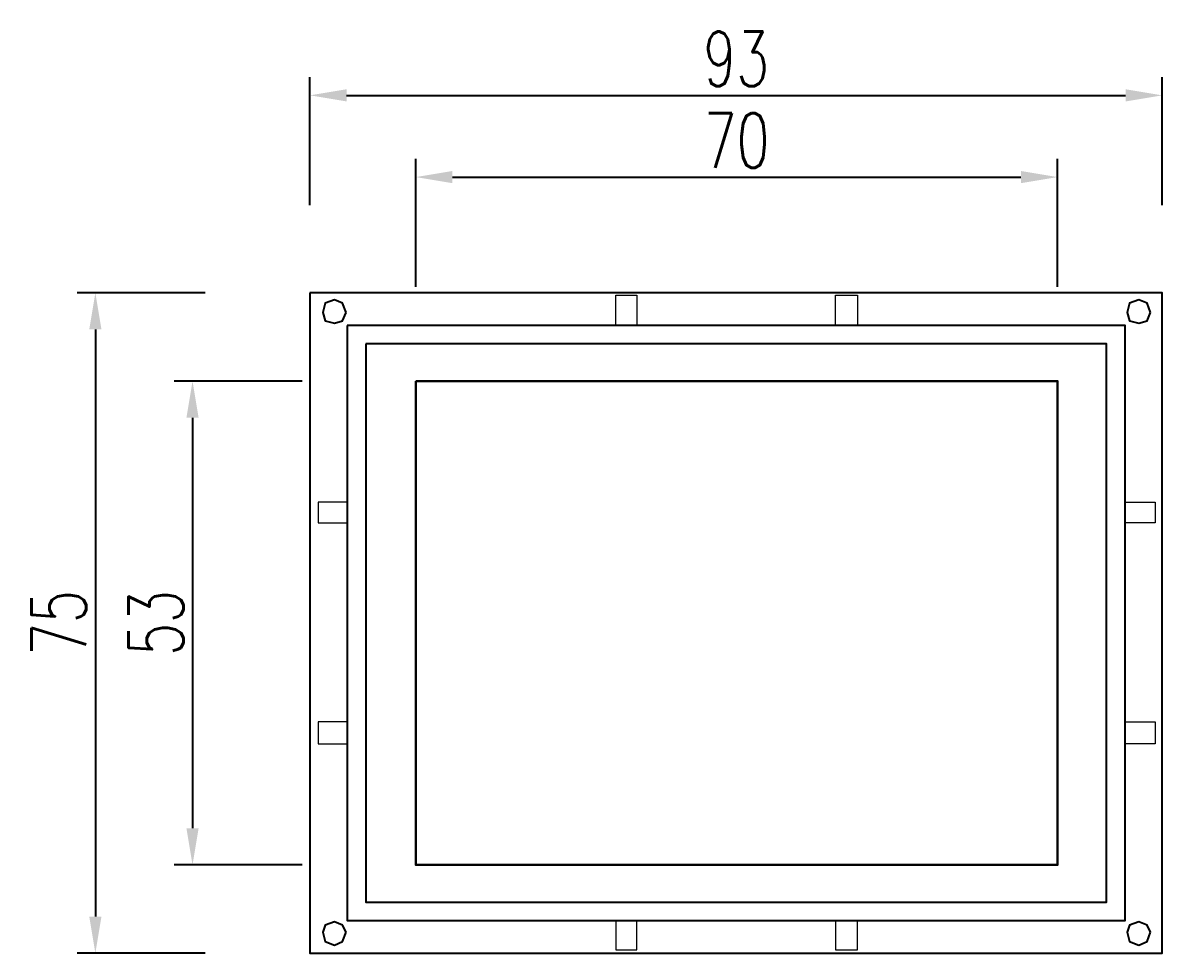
# Model space of a CAD drawing. Extents: x 12342 to 271026, y -9164 to -8044.
# Drawn here: x 16037.9 to 16100.2, y -8701.5 to -8650.6 of the extents above; entities that cross this region are included whole.
import ezdxf

# ---------------------------------------------------------------- set-up
doc = ezdxf.new("R2010")
doc.units = 0
doc.header["$LTSCALE"] = 2
doc.header["$PDMODE"] = 32
doc.header["$PDSIZE"] = 0.3
doc.linetypes.add('DASHED', pattern=[0.75, 0.5, -0.25])
doc.layers.get('DEFPOINTS').update_dxf_attribs({"linetype": 'CONTINUOUS'})
for name, color, linetype in [('1', 251, 'DASHED'), ('图框', 7, 'CONTINUOUS'), ('尺寸标注', 4, 'CONTINUOUS')]:
    doc.layers.add(name, color=color, linetype=linetype)
doc.styles.get("Standard").update_dxf_attribs({"font": 'simplex1.shx', "width": 0.7, "bigfont": 'hztxt.shx'})
doc.dimstyles.new('1：20', dxfattribs={"dimtxt": 3, "dimasz": 2, "dimexe": 1, "dimexo": 1, "dimgap": 0.5, "dimtad": 1, "dimlfac": 2, "dimrnd": 0.0095, "dimdsep": 46, "dimtxsty": 'Standard', "dimcen": 0.09, "dimclrd": 256, "dimclre": 256, "dimclrt": 256, "dimadec": 0, "dimazin": 0, "dimtfac": 1, "dimtix": 1, "dimtmove": 2, "dimatfit": 3, "dimfxl": 0, "dimtolj": 1, "dimtzin": 0, "dimarcsym": 0})

# ---------------------------------------------------------------- blocks, each defined once
blk = doc.blocks.new('*D867')
at = {"layer": 'DEFPOINTS', "color": 0}
for p in [(16094.487, -8659.017), (16059.384, -8670.178), (16094.487, -8670.178)]:
    blk.add_point(p, dxfattribs=at)
at = {"layer": '尺寸标注', "lineweight": -2}
for p, q in [((16059.384, -8665.017), (16059.384, -8658.017)), ((16094.487, -8665.017), (16094.487, -8658.017)), ((16061.384, -8659.017), (16092.487, -8659.017))]:
    blk.add_line(p, q, dxfattribs=at)
at = {"layer": '尺寸标注'}
for points in [[(16061.384, -8658.683), (16061.384, -8659.35), (16059.384, -8659.017)], [(16092.487, -8658.683), (16092.487, -8659.35), (16094.487, -8659.017)]]:
    blk.add_solid(points, dxfattribs=at)
at = {"layer": '尺寸标注', "insert": (16076.936, -8657.017), "char_height": 3, "attachment_point": 5}
blk.add_mtext('\\A1;70', dxfattribs=at)
blk = doc.blocks.new('*D868')
at = {"layer": 'DEFPOINTS', "color": 0}
for p in [(16100.211, -8654.547), (16053.597, -8665.345), (16100.211, -8665.345)]:
    blk.add_point(p, dxfattribs=at)
at = {"layer": '尺寸标注', "lineweight": -2}
for p, q in [((16053.597, -8660.547), (16053.597, -8653.547)), ((16100.211, -8660.547), (16100.211, -8653.547)), ((16055.597, -8654.547), (16098.211, -8654.547))]:
    blk.add_line(p, q, dxfattribs=at)
at = {"layer": '尺寸标注'}
for points in [[(16055.597, -8654.214), (16055.597, -8654.88), (16053.597, -8654.547)], [(16098.211, -8654.214), (16098.211, -8654.88), (16100.211, -8654.547)]]:
    blk.add_solid(points, dxfattribs=at)
at = {"layer": '尺寸标注', "insert": (16076.904, -8652.547), "char_height": 3, "attachment_point": 5}
blk.add_mtext('\\A1;93', dxfattribs=at)
blk = doc.blocks.new('*D869')
at = {"layer": 'DEFPOINTS', "color": 0}
for p in [(16053.597, -8665.345), (16041.858, -8701.466), (16053.597, -8701.466)]:
    blk.add_point(p, dxfattribs=at)
at = {"layer": '尺寸标注', "lineweight": -2}
for p, q in [((16047.858, -8665.345), (16040.858, -8665.345)), ((16041.858, -8667.345), (16041.858, -8699.466)), ((16047.858, -8701.466), (16040.858, -8701.466))]:
    blk.add_line(p, q, dxfattribs=at)
at = {"layer": '尺寸标注'}
for points in [[(16041.525, -8667.345), (16042.192, -8667.345), (16041.858, -8665.345)], [(16041.525, -8699.466), (16042.192, -8699.466), (16041.858, -8701.466)]]:
    blk.add_solid(points, dxfattribs=at)
at = {"layer": '尺寸标注', "insert": (16039.858, -8683.405), "char_height": 3, "attachment_point": 5, "rotation": 90}
blk.add_mtext('\\A1;75', dxfattribs=at)
blk = doc.blocks.new('*D870')
at = {"layer": 'DEFPOINTS', "color": 0}
for p in [(16059.384, -8670.178), (16047.173, -8696.633), (16059.384, -8696.633)]:
    blk.add_point(p, dxfattribs=at)
at = {"layer": '尺寸标注', "lineweight": -2}
for p, q in [((16053.173, -8670.178), (16046.173, -8670.178)), ((16047.173, -8672.178), (16047.173, -8694.633)), ((16053.173, -8696.633), (16046.173, -8696.633))]:
    blk.add_line(p, q, dxfattribs=at)
at = {"layer": '尺寸标注'}
for points in [[(16046.84, -8672.178), (16047.507, -8672.178), (16047.173, -8670.178)], [(16046.84, -8694.633), (16047.507, -8694.633), (16047.173, -8696.633)]]:
    blk.add_solid(points, dxfattribs=at)
at = {"layer": '尺寸标注', "insert": (16045.173, -8683.405), "char_height": 3, "attachment_point": 5, "rotation": 90}
blk.add_mtext('\\A1;53', dxfattribs=at)

msp = doc.modelspace()

# ---------------------------------------------------------------- linework, layer by layer
at = {"layer": '1', "color": 2, "linetype": 'ByBlock', "lineweight": 25}
for points in [[(16055.56852, -8666.425902), (16055.377741, -8665.917158), (16054.93259, -8665.726379), (16054.423846, -8665.917158), (16054.29666, -8666.425902), (16054.423846, -8666.871053), (16054.93259, -8666.998239), (16055.377741, -8666.871053), (16055.56852, -8666.425902)], [(16099.574879, -8666.425902), (16099.3841, -8665.917158), (16098.938949, -8665.726379), (16098.430205, -8665.917158), (16098.303019, -8666.425902), (16098.430205, -8666.871053), (16098.938949, -8666.998239), (16099.3841, -8666.871053), (16099.574879, -8666.425902)], [(16055.632113, -8667.125425), (16055.632113, -8699.685043), (16098.175833, -8699.685043), (16098.175833, -8667.125425), (16055.632113, -8667.125425)], [(16056.649601, -8668.142913), (16056.649601, -8698.667555), (16097.158345, -8698.667555), (16097.158345, -8668.142913), (16056.649601, -8668.142913)], [(16055.56852, -8700.320973), (16055.377741, -8699.939415), (16054.93259, -8699.748636), (16054.423846, -8699.939415), (16054.29666, -8700.320973), (16054.423846, -8700.829717), (16054.93259, -8701.020496), (16055.377741, -8700.829717), (16055.56852, -8700.320973)], [(16099.574879, -8700.320973), (16099.3841, -8699.939415), (16098.938949, -8699.748636), (16098.430205, -8699.939415), (16098.303019, -8700.320973), (16098.430205, -8700.829717), (16098.938949, -8701.020496), (16099.3841, -8700.829717), (16099.574879, -8700.320973)]]:
    msp.add_lwpolyline(points, dxfattribs=at)
at = {"layer": '1', "color": 2, "linetype": 'ByBlock', "lineweight": 9}
for points in [[(16071.466771, -8665.472007), (16071.466771, -8667.125425), (16070.322097, -8667.125425), (16070.322097, -8665.472007), (16071.466771, -8665.472007)], [(16083.549442, -8665.472007), (16083.549442, -8667.125425), (16082.341175, -8667.125425), (16082.341175, -8665.472007), (16083.549442, -8665.472007)], [(16059.3841, -8672.085679), (16059.3841, -8677.872643)], [(16094.487439, -8672.085679), (16094.487439, -8677.872643)], [(16054.042287, -8676.791562), (16054.042287, -8677.936236), (16055.632113, -8677.936236), (16055.632113, -8676.791562), (16054.042287, -8676.791562)], [(16099.829251, -8676.791562), (16099.829251, -8677.936236), (16098.175833, -8677.936236), (16098.175833, -8676.791562), (16099.829251, -8676.791562)], [(16054.042287, -8688.81064), (16054.042287, -8690.018907), (16055.632113, -8690.018907), (16055.632113, -8688.81064), (16054.042287, -8688.81064)], [(16099.829251, -8688.81064), (16099.829251, -8690.018907), (16098.175833, -8690.018907), (16098.175833, -8688.81064), (16099.829251, -8688.81064)], [(16071.466771, -8701.274868), (16071.466771, -8699.685043), (16070.322097, -8699.685043), (16070.322097, -8701.274868), (16071.466771, -8701.274868)], [(16083.549442, -8701.274868), (16083.549442, -8699.685043), (16082.341175, -8699.685043), (16082.341175, -8701.274868), (16083.549442, -8701.274868)]]:
    msp.add_lwpolyline(points, dxfattribs=at)
at = {"layer": '1', "color": 2, "linetype": 'ByBlock', "lineweight": 30}
msp.add_lwpolyline([(16059.3841, -8670.177889), (16059.3841, -8696.632579), (16094.487439, -8696.632579), (16094.487439, -8670.177889), (16059.3841, -8670.177889)], dxfattribs=at)
at = {"layer": '图框', "color": 1}
msp.add_lwpolyline([(16053.597136, -8665.344821), (16053.597136, -8701.465647), (16100.210809, -8701.465647), (16100.210809, -8665.344821), (16053.597136, -8665.344821)], dxfattribs=at)

# ---------------------------------------------------------------- dimensions: what is measured, and where the dimension line sits
at = {"layer": '尺寸标注'}
for base, p1, p2, text, picture, middle in [((16100.210809, -8654.547143), (16053.597136, -8665.344821), (16100.210809, -8665.344821), '93', '*D868', (16076.903973, -8652.547143)), ((16094.487439, -8659.016673), (16059.3841, -8670.177889), (16094.487439, -8670.177889), '70', '*D867', (16076.935769, -8657.016673))]:
    dim = msp.add_linear_dim(base=base, p1=p1, p2=p2, text=text, dimstyle='1：20', dxfattribs=at)
    dim.commit()
    dim.dimension.update_dxf_attribs({"geometry": picture, "text_midpoint": middle})
for base, p1, p2, text, picture, middle in [((16041.85818, -8701.465647), (16053.597136, -8665.344821), (16053.597136, -8701.465647), '75', '*D869', (16039.85818, -8683.405234)), ((16047.173342, -8696.632579), (16059.3841, -8670.177889), (16059.3841, -8696.632579), '53', '*D870', (16045.173342, -8683.405234))]:
    dim = msp.add_linear_dim(base=base, p1=p1, p2=p2, angle=90, text=text, dimstyle='1：20', dxfattribs=at)
    dim.commit()
    dim.dimension.update_dxf_attribs({"geometry": picture, "text_midpoint": middle})

doc.saveas('drawing.dxf')
